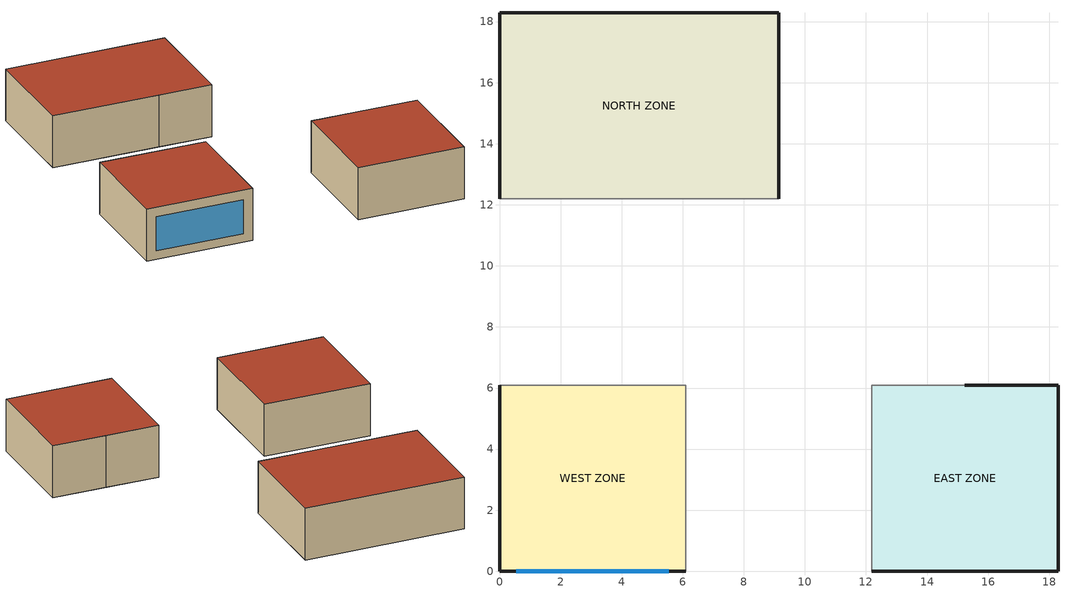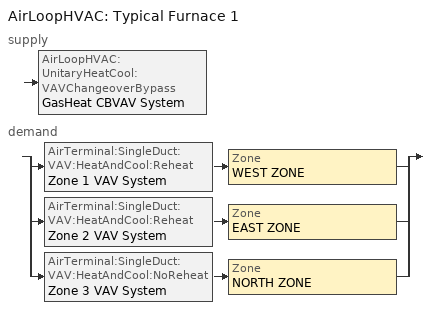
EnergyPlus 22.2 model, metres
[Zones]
WEST ZONE
 floor adiabatic (FLOOR SLAB 8 IN): 0,0 0,6.1 6.1,6.1 6.1,0 z0
 wall outside (EXTWALL80): 0,6.1 0,0 6.1,0 z0:3.05
 wall to NORTH ZONE (PARTITION06): 6.1,6.1 0,6.1 z0:3.05
 wall to EAST ZONE (PARTITION06): 6.1,0 6.1,6.1 z0:3.05
 window (WIN-CON-LIGHT): 0.55,0 5.55,0 z0.5:2.5
 roof outside (ROOF34): 0,6.1 0,0 6.1,0 6.1,6.1 z3.05
EAST ZONE
 floor adiabatic (FLOOR SLAB 8 IN): 12.19,0 12.19,6.1 18.29,6.1 18.29,0 z0
 wall outside (EXTWALL80): 12.19,0 18.29,0 18.29,6.1 15.24,6.1 z0:3.05
 wall to NORTH ZONE (PARTITION06): 15.24,6.1 12.19,6.1 z0:3.05
 roof outside (ROOF34): 12.19,6.1 12.19,0 18.29,0 18.29,6.1 z3.05
NORTH ZONE
 floor adiabatic (FLOOR SLAB 8 IN): 0,12.19 0,18.29 9.14,18.29 9.14,12.19 z0
 wall outside (EXTWALL80): 9.14,12.19 9.14,18.29 0,18.29 0,12.19 z0:3.05
 roof outside (ROOF34): 0,18.29 0,12.19 9.14,12.19 9.14,18.29 z3.05
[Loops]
AirLoopHVAC 'Typical Furnace 1'
 supply: AirLoopHVAC:UnitaryHeatCool:VAVChangeoverBypass 'GasHeat CBVAV System'
 demand: split
  | AirTerminal:SingleDuct:VAV:HeatAndCool:Reheat 'Zone 1 VAV System' > Zone 'WEST ZONE'
  | AirTerminal:SingleDuct:VAV:HeatAndCool:Reheat 'Zone 2 VAV System' > Zone 'EAST ZONE'
  | AirTerminal:SingleDuct:VAV:HeatAndCool:NoReheat 'Zone 3 VAV System' > Zone 'NORTH ZONE'
[Building]
NONE: Loads convergence tolerance value=0.04; Maximum number of warmup days=25; Minimum number of warmup days=6; North axis=0; Solar distribution=FullInteriorAndExterior; Temperature convergence tolerance value=0.4; Terrain=Suburbs
[Site:GroundTemperature:BuildingSurface]
20.03, 20.03, 20.13, 20.3, 20.43, 20.52, 20.62, 20.77, 20.78, 20.55, 20.44, 20.2
[Site:Location]
Miami Intl Ap FL USA WMO=722020: Elevation=11; Latitude=25.82; Longitude=-80.3; Time zone=-5
[SizingPeriod:DesignDay] Barometric pressure=101217; Day of month=21; Daylight saving time indicator=No; Humidity condition type=WetBulb; Rain indicator=No; Snow indicator=No; Solar model indicator=ASHRAEClearSky
Name | Daily dry bulb temperature range | Day type | Maximum dry bulb temperature | Month | Sky clearness | Wetbulb or dewpoint at maximum dry bulb | Wind direction | Wind speed
Miami Intl Ap Ann Clg .4% Condns DB=>MWB | 6.7 | SummerDesignDay | 33.2 | 7 | 1 | 25.3 | 140 | 4.5
Miami Intl Ap Ann Htg 99.6% Condns DB | 0 | WinterDesignDay | 8.7 | 1 | 0 | 8.7 | 340 | 3.8
[Construction]
EXTWALL80: A1 - 1 IN STUCCO, C4 - 4 IN COMMON BRICK, E1 - 3 / 4 IN PLASTER OR GYP BOARD
FLOOR SLAB 8 IN: C10 - 8 IN HW CONCRETE
PARTITION06: E1 - 3 / 4 IN PLASTER OR GYP BOARD, C6 - 8 IN CLAY TILE, E1 - 3 / 4 IN PLASTER OR GYP BOARD
ROOF34: E2 - 1 / 2 IN SLAG OR STONE, E3 - 3 / 8 IN FELT AND MEMBRANE, B5 - 1 IN DENSE INSULATION, C12 - 2 IN HW CONCRETE
WIN-CON-LIGHT: WIN-LAY-GLASS-LIGHT
[Material] Thermal absorptance=0.9
Name | Conductivity | Density | Roughness | Solar absorptance | Specific heat | Thickness | Visible absorptance
A1 - 1 IN STUCCO | 0.691831 | 1858.142 | Smooth | 0.92 | 836.8 | 0.0253898 | 0.92
B5 - 1 IN DENSE INSULATION | 0.0432394 | 91.30524 | VeryRough | 0.5 | 836.8 | 0.0253898 | 0.5
C4 - 4 IN COMMON BRICK | 0.726422 | 1922.216 | Rough | 0.76 | 836.8 | 0.101498 | 0.76
C6 - 8 IN CLAY TILE | 0.570761 | 1121.292 | Smooth | 0.82 | 836.8 | 0.203302 | 0.82
C10 - 8 IN HW CONCRETE | 1.729577 | 2242.585 | MediumRough | 0.65 | 836.8 | 0.203302 | 0.65
C12 - 2 IN HW CONCRETE | 1.729577 | 2242.585 | MediumRough | 0.65 | 836.8 | 0.0509016 | 0.65
E1 - 3 / 4 IN PLASTER OR GYP BOARD | 0.726422 | 1601.846 | Smooth | 0.92 | 836.8 | 0.01905 | 0.92
E2 - 1 / 2 IN SLAG OR STONE | 1.435549 | 881.0155 | Rough | 0.55 | 1673.6 | 0.0127102 | 0.55
E3 - 3 / 8 IN FELT AND MEMBRANE | 0.190253 | 1121.292 | Rough | 0.75 | 1673.6 | 0.00954024 | 0.75
[WindowMaterial:Glazing]
WIN-LAY-GLASS-LIGHT: Back side infrared hemispherical emissivity=0.84; Back side solar reflectance at normal incidence=0.031; Back side visible reflectance at normal incidence=0.05; Conductivity=0.9; Front side infrared hemispherical emissivity=0.84; Front side solar reflectance at normal incidence=0.031; Front side visible reflectance at normal incidence=0.05; Infrared transmittance at normal incidence=0; Optical data type=SpectralAverage; Solar transmittance at normal incidence=0.9; Thickness=0.003; Visible transmittance at normal incidence=0.9
[AirLoopHVAC]
Typical Furnace 1: Design supply air flow rate=1.75
[AirLoopHVAC:UnitaryHeatCool:VAVChangeoverBypass]
GasHeat CBVAV System: Availability schedule=FanAndCoilAvailSched; Cooling coil=Main Cooling Coil 1; Cooling outdoor air flow rate=Autosize; Cooling supply air flow rate=Autosize; Dehumidification control type=None; Heating coil=Furnace Heating Coil 1; Heating outdoor air flow rate=Autosize; Heating supply air flow rate=Autosize; Maximum outlet air temperature during heating operation=50; Minimum outlet air temperature during cooling operation=10; No load outdoor air flow rate=Autosize; No load supply air flow rate=Autosize; Outdoor air flow rate multiplier schedule=Outdoor Air Multiplier Schedule; Priority control mode=CoolingPriority; Supply air fan=Supply Fan 1; Supply air fan operating mode schedule=Fan OpMode Schedule; Supply air fan placement=BlowThrough
[AirTerminal:SingleDuct:VAV:HeatAndCool:NoReheat]
Zone 3 VAV System: Availability schedule=FanAndCoilAvailSched; Maximum air flow rate=Autosize; Zone minimum air flow fraction=0.25
[AirTerminal:SingleDuct:VAV:HeatAndCool:Reheat] Availability schedule=FanAndCoilAvailSched; Convergence tolerance=0.001; Maximum air flow rate=Autosize; Maximum hot water or steam flow rate=0; Minimum hot water or steam flow rate=0
Name | Maximum reheat air temperature | Reheat coil | Zone minimum air flow fraction
Zone 1 VAV System | 22 | Reheat Coil Zone 1 | 0.05
Zone 2 VAV System |  | Reheat Coil Zone 2 | 0.25
[AvailabilityManager:ScheduledOff]
Furnace 1 AvailOff: Schedule=FanAndCoilAvailSched
[AvailabilityManager:ScheduledOn]
Furnace 1 AvailOn: Schedule=FanAndCoilAvailSched
[Coil:Cooling:DX:VariableSpeed]
Main Cooling Coil 1: Condenser type=AirCooled; Crankcase heater capacity=0; Energy part load fraction curve=HPACCOOLPLFFPLR; Gross rated total cooling capacity at selected nominal speed level=Autosize; Initial moisture evaporation rate divided by steady state ac latent capacity=0; Maximum outdoor dry bulb temperature for crankcase heater operation=10; Nominal speed level=4; Nominal time for condensate to begin leaving the coil=0; Number of speeds=4; Rated air flow rate at selected nominal speed level=Autosize; Speed 1 energy input ratio function of air flow fraction curve=HPACFFF; Speed 1 energy input ratio function of temperature curve=HPCoolingEIRFTemp1; Speed 1 reference unit gross rated cooling cop=3.98049; Speed 1 reference unit gross rated sensible heat ratio=0.79; Speed 1 reference unit gross rated total cooling capacity=8914.19; Speed 1 reference unit rated air flow rate=0.944; Speed 1 reference unit rated condenser air flow rate=2.655; Speed 1 total cooling capacity function of air flow fraction curve=HPACFFF; Speed 1 total cooling capacity function of temperature curve=HPCoolingCAPFTemp1; Speed 2 energy input ratio function of air flow fraction curve=HPACFFF; Speed 2 energy input ratio function of temperature curve=HPCoolingEIRFTemp2; Speed 2 reference unit gross rated cooling cop=4.08; Speed 2 reference unit gross rated sensible heat ratio=0.73; Speed 2 reference unit gross rated total cooling capacity=16456.9; Speed 2 reference unit rated air flow rate=1.888; Speed 2 reference unit rated condenser air flow rate=5.31; Speed 2 total cooling capacity function of air flow fraction curve=HPACFFF; Speed 2 total cooling capacity function of temperature curve=HPCoolingCAPFTemp2; Speed 3 energy input ratio function of air flow fraction curve=HPACFFF; Speed 3 energy input ratio function of temperature curve=HPCoolingEIRFTemp3; Speed 3 reference unit gross rated cooling cop=4.19; Speed 3 reference unit gross rated sensible heat ratio=0.78; Speed 3 reference unit gross rated total cooling capacity=23463.4; Speed 3 reference unit rated air flow rate=2.832; Speed 3 reference unit rated condenser air flow rate=7.965; Speed 3 total cooling capacity function of air flow fraction curve=HPACFFF; Speed 3 total cooling capacity function of temperature curve=HPCoolingCAPFTemp3; Speed 4 energy input ratio function of air flow fraction curve=HPACFFF; Speed 4 energy input ratio function of temperature curve=HPCoolingEIRFTemp4; Speed 4 reference unit gross rated cooling cop=3.86638; Speed 4 reference unit gross rated sensible heat ratio=0.75; Speed 4 reference unit gross rated total cooling capacity=36991.4; Speed 4 reference unit rated air flow rate=3.776; Speed 4 reference unit rated condenser air flow rate=10.62; Speed 4 total cooling capacity function of air flow fraction curve=HPACFFF; Speed 4 total cooling capacity function of temperature curve=HPCoolingCAPFTemp4
[Coil:Heating:Electric] Availability schedule=FanAndCoilAvailSched; Efficiency=1; Nominal capacity=Autosize
Reheat Coil Zone 1; Reheat Coil Zone 2
[Coil:Heating:Fuel]
Furnace Heating Coil 1: Availability schedule=Work Eff Sch; Burner efficiency=0.8; Fuel type=NaturalGas; Nominal capacity=Autosize
[DesignSpecification:OutdoorAir] Outdoor air flow per person=0.00944; Outdoor air flow per zone=0; Outdoor air flow per zone floor area=0; Outdoor air method=Flow/Person
SZ DSOA EAST ZONE; SZ DSOA NORTH ZONE; SZ DSOA WEST ZONE
[ElectricEquipment] Design level calculation method=EquipmentLevel; Fraction latent=0; Fraction lost=0; Fraction radiant=0.3; Schedule=INTERMITTENT
Name | Design level | Zone or zonelist or space or spacelist
EAST ZONE ElecEq 1 | 1464.375 | EAST ZONE
NORTH ZONE ElecEq 1 | 2928.751 | NORTH ZONE
WEST ZONE ElecEq 1 | 2928.751 | WEST ZONE
[Fan:OnOff]
Supply Fan 1: Availability schedule=FanAndCoilAvailSched; Fan total efficiency=0.7; Maximum flow rate=Autosize; Motor efficiency=0.9; Motor in airstream fraction=1; Pressure rise=600
[Lights] Design level calculation method=LightingLevel; End use subcategory=GeneralLights; Fraction radiant=0.2; Fraction replaceable=0; Fraction visible=0.2; Return air fraction=0; Schedule=OFFICE LIGHTING
Name | Lighting level | Zone or zonelist or space or spacelist
EAST ZONE Lights 1 | 1464.375 | EAST ZONE
NORTH ZONE Lights 1 | 878.6252 | NORTH ZONE
[People] Activity level schedule=Activity Sch; Air velocity schedule=Air Velo Sch; Carbon dioxide generation rate=3.82e-08; Clothing insulation calculation method=ClothingInsulationSchedule; Clothing insulation schedule=Clothing Sch; Fraction radiant=0.3; Mean radiant temperature calculation type=ZoneAveraged; Number of people calculation method=People; Number of people schedule=OFFICE OCCUPANCY; Thermal comfort model 1 type=Fanger; Work efficiency schedule=Work Eff Sch
Name | Number of people | Zone or zonelist or space or spacelist
EAST ZONE | 3 | EAST ZONE
NORTH ZONE | 4 | NORTH ZONE
WEST ZONE | 3 | WEST ZONE
[SetpointManager:Scheduled]
Air Loop Schedule: Control variable=Temperature; Schedule=SAT Sch; Setpoint node or nodelist=Air Loop Outlet Node
[Sizing:System]
Typical Furnace 1: 100 outdoor air in cooling=No; 100 outdoor air in heating=No; Central cooling capacity control method=VAV; Central cooling design supply air humidity ratio=0.008; Central cooling design supply air temperature=10; Central heating design supply air humidity ratio=0.008; Central heating design supply air temperature=30; Central heating maximum system air flow ratio=0.3; Cooling design capacity=Autosize; Cooling design capacity method=CoolingDesignCapacity; Cooling supply air flow rate=0; Cooling supply air flow rate method=DesignDay; Design outdoor air flow rate=Autosize; Heating design capacity=Autosize; Heating design capacity method=HeatingDesignCapacity; Heating supply air flow rate=0; Heating supply air flow rate method=DesignDay; Precool design humidity ratio=0.008; Precool design temperature=11; Preheat design humidity ratio=0.008; Preheat design temperature=7; Type of load to size on=Sensible; Type of zone sum to use=NonCoincident; Zone maximum outdoor air fraction=1
[Sizing:Zone] Account for dedicated outdoor air system=No; Cooling design air flow method=DesignDay; Cooling design air flow rate=0; Dedicated outdoor air high setpoint temperature for design=Autosize; Dedicated outdoor air low setpoint temperature for design=Autosize; Dedicated outdoor air system control strategy=NeutralSupplyAir; Heating design air flow method=DesignDay; Heating design air flow rate=0; Zone cooling design supply air humidity ratio=0.008; Zone cooling design supply air temperature=10; Zone cooling design supply air temperature input method=SupplyAirTemperature; Zone cooling sizing factor=0; Zone heating design supply air humidity ratio=0.008; Zone heating design supply air temperature=50; Zone heating design supply air temperature input method=SupplyAirTemperature; Zone heating sizing factor=0
Name | Design specification outdoor air object
WEST ZONE | SZ DSOA WEST ZONE
EAST ZONE | SZ DSOA EAST ZONE
NORTH ZONE | SZ DSOA NORTH ZONE
[ThermostatSetpoint:DualSetpoint]
Temperature Setpoints: Cooling setpoint temperature schedule=Cooling Setpoints; Heating setpoint temperature schedule=Heating Setpoints
[Zone] Ceiling height=Autocalculate; Multiplier=1; Type=1; Volume=Autocalculate
EAST ZONE; NORTH ZONE; WEST ZONE
[ZoneControl:Thermostat] Control 1=Temperature Setpoints; Control type schedule=Zone Control Type Sched
Name | Zone or zonelist
Zone 1 Thermostat | NORTH ZONE
Zone 2 Thermostat | WEST ZONE
Zone 3 Thermostat | EAST ZONE
[Zone equipment]
WEST ZONE: Zone 1 VAV System
EAST ZONE: Zone 2 VAV System
NORTH ZONE: Zone 3 VAV System
[Curve:Biquadratic] Input unit type for x=Temperature; Input unit type for y=Temperature; Maximum value of x=22.22; Maximum value of y=51.67; Minimum value of x=13.89; Minimum value of y=12.78; Output unit type=Dimensionless
Name | Maximum curve output | Minimum curve output | Coefficient1 constant | Coefficient2 x | Coefficient3 x 2 | Coefficient4 y | Coefficient5 y 2 | Coefficient6 x y
HPCoolingCAPFTemp1 | 1.2772 | 0.8026 | 1.62534 | -0.0786551 | 0.00306798 | 0.000800209 | -3.5406e-05 | -0.000353441
HPCoolingCAPFTemp2 | 1.2786 | 0.7891 | 1.42404 | -0.0593311 | 0.00260681 | 0.000886755 | -3.69191e-05 | -0.00035528
HPCoolingCAPFTemp3 | 1.2811 | 0.8017 | 1.51598 | -0.0668926 | 0.00274577 | 0.000984889 | -4.05294e-05 | -0.000350079
HPCoolingCAPFTemp4 | 1.2736 | 0.7923 | 1.35442 | -0.0493403 | 0.00226498 | 0.000851773 | -4.26316e-05 | -0.000336452
HPCoolingEIRFTemp1 | 1.7115 | 0.4975 | -0.280814 | 0.0987779 | -0.00303827 | 0.00577423 | 0.000417105 | -0.000300032
HPCoolingEIRFTemp2 | 1.7121 | 0.5088 | -0.10629 | 0.0758518 | -0.00233423 | 0.00857944 | 0.00039522 | -0.000397457
HPCoolingEIRFTemp3 | 1.7105 | 0.4936 | -0.179989 | 0.0841627 | -0.00257094 | 0.00659523 | 0.000416281 | -0.000330974
HPCoolingEIRFTemp4 | 1.7044 | 0.5141 | 0.000151402 | 0.0655063 | -0.00203708 | 0.0067823 | 0.00040872 | -0.00035523
[Curve:Cubic]
HPACFFF: Maximum value of x=1.5; Minimum value of x=0.5; Coefficient1 constant=1; Coefficient2 x=0; Coefficient3 x 2=0; Coefficient4 x 3=0
[Curve:Quadratic]
HPACCOOLPLFFPLR: Maximum value of x=1.5; Minimum value of x=0.5; Coefficient1 constant=1; Coefficient2 x=0; Coefficient3 x 2=0
[Schedule:Compact]
Activity Sch: Through: 12/31, For: AllDays, Until: 24:00, 131.8
Air Velo Sch: Through: 12/31, For: AllDays, Until: 24:00, 0.137
Clothing Sch: Through: 12/31, For: AllDays, Until: 24:00, 1
Cooling Setpoints: Through: 12/31, For: AllDays, Until:  7:00, 30, Until: 17:00, 22.3, Until: 24:00, 30
Fan OpMode Schedule; Outdoor Air Multiplier Schedule: Through: 12/31, For: AllDays, Until:  7:00, 0, Until: 17:00, 1, Until: 24:00, 0
FanAndCoilAvailSched: Through: 3/31, For: AllDays, Until: 24:00, 1, Through: 9/30, For: WeekDays SummerDesignDay, Until: 7:00, 0, Until: 17:00, 1, Until: 24:00, 0, For: AllOtherDays, Until: 24:00, 0, Through: 12/31, For: AllDays, Until: 24:00, 1
Heating Setpoints: Through: 12/31, For: AllDays, Until:  7:00, 15, Until: 17:00, 20, Until: 24:00, 15
INTERMITTENT: Through: 12/31, For: WeekDays SummerDesignDay, Until: 8:00, 0, Until: 17:00, 1, Until: 24:00, 0, For: AllOtherDays, Until: 24:00, 0
OFFICE LIGHTING: Through: 12/31, For: WeekDays SummerDesignDay, Until: 6:00, 0.05, Until: 7:00, 0.2, Until: 17:00, 1, Until: 17:30, 0.5, Until: 24:00, 0.05, For: AllOtherDays, Until: 24:00, 0.05
OFFICE OCCUPANCY: Through: 12/31, For: WeekDays SummerDesignDay, Until: 8:00, 0, Until: 8:00, 0.5, Until: 12:00, 1, Until: 13:00, 0.5, Until: 16:00, 1, Until: 16:30, 0.1, Until: 24:00, 0, For: AllOtherDays, Until: 24:00, 0
SAT Sch: Through: 12/31, For: AllDays, Until: 24:00, 17
Work Eff Sch: Through: 12/31, For: AllDays, Until: 24:00, 0
Zone Control Type Sched: Through: 12/31, For: AllDays, Until: 24:00, 4
